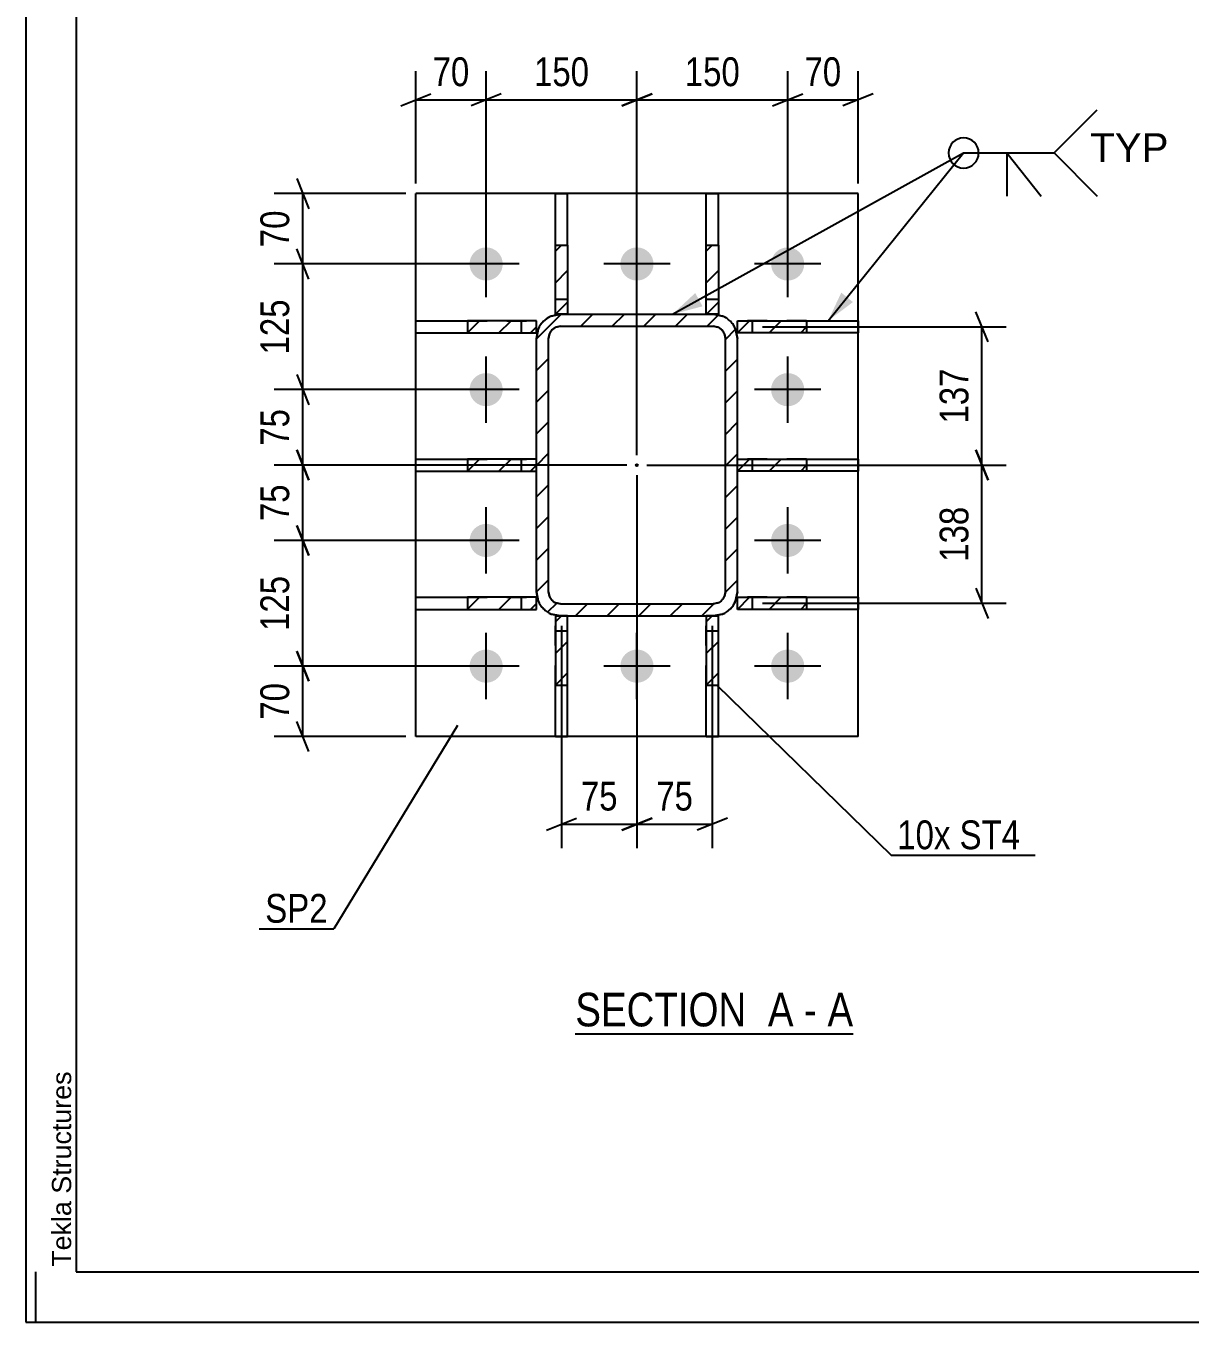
# Model space of a CAD drawing. Header units: millimetres. Extents: x -75 to 766, y -422 to 172.
# Drawn here: x -75.4 to 40.5, y -422.4 to -293.5 of the extents above; entities that cross this region are included whole.
import ezdxf

# ---------------------------------------------------------------- set-up
doc = ezdxf.new("R2010")
doc.units = ezdxf.units.MM
doc.linetypes.add('DXK_LINE_DOT2', pattern=[3.9198, 1.9599, -1.9599])
doc.linetypes.add('DXK_LINE_DOT3', pattern=[5.9187, 2.979, -0.9799, 0.9799, -0.9799])
doc.styles.add('Arial', font='ARIAL.TTF', dxfattribs={"height": 0.2})
doc.styles.add('Arial Narrow', font='ARIALN.TTF', dxfattribs={"height": 0.2})

# ---------------------------------------------------------------- blocks, each defined once
blk = doc.blocks.new('Unknown-386048478-15116')
at = {"color": 5, "linetype": 'Continuous'}
for p, q in [((-75.36, 171.6), (-75.36, -422.4)), ((-70.36, 166.6), (-70.36, -417.4)), ((-74.36, -422.4), (-74.36, -417.4)), ((-70.36, -417.4), (760.64, -417.4)), ((-75.36, -422.4), (765.64, -422.4))]:
    blk.add_line(p, q, dxfattribs=at)
at = {"color": 174, "linetype": 'Continuous', "style": 'Arial'}
blk.add_text('Tekla Structures', height=1.9102, rotation=90, dxfattribs=at).set_placement((-70.86, -416.9))
blk = doc.blocks.new('Unknown-386048478-14 - 32591')
at = {"color": 6, "linetype": 'Continuous'}
blk.add_line((-20.7, -393.74), (6.94, -393.74), dxfattribs=at)
at = {"color": 0, "linetype": 'Continuous'}
for points in [[(-2.59, -392.99), (-2.59, -389.49), (-20.7, -389.49), (-20.7, -392.99)], [(1.01, -392.99), (1.01, -389.49), (-1.54, -389.49), (-1.54, -392.99)], [(3.34, -392.99), (3.34, -389.49), (2.06, -389.49), (2.06, -392.99)], [(6.94, -392.99), (6.94, -389.49), (4.39, -389.49), (4.39, -392.99)]]:
    blk.add_wipeout(points, dxfattribs=at)
at = {"color": 7, "linetype": 'Continuous', "style": 'Arial Narrow'}
for s, p in [('SECTION ', (-20.7, -392.99)), ('A', (-1.54, -392.99)), ('A', (4.39, -392.99)), ('-', (2.06, -392.99))]:
    blk.add_text(s, height=3.34, dxfattribs=at).set_placement(p)
blk = doc.blocks.new('Part-386048478-32671 - 32591')
at = {"linetype": 'Continuous'}
h = blk.add_hatch(dxfattribs=at)
h.set_pattern_fill('', scale=0.7, style=0, pattern_type=0)
h.set_pattern_definition([(45, (-24.568, -349.7637), (-1.57154, 1.57154), [])])
h.paths.add_polyline_path([(-24.57, -324.56), (-24.57, -349.76), (-24.39, -350.68), (-23.87, -351.46), (-23.09, -351.98), (-22.17, -352.16), (-6.97, -352.16), (-6.05, -351.98), (-5.27, -351.46), (-4.75, -350.68), (-4.57, -349.76), (-4.57, -324.56), (-4.75, -323.65), (-5.27, -322.87), (-6.05, -322.35), (-6.97, -322.16), (-22.17, -322.16), (-23.09, -322.35), (-23.87, -322.87), (-24.39, -323.65)])
h.paths.add_polyline_path([(-23.02, -323.72), (-22.63, -323.46), (-22.17, -323.36), (-6.97, -323.36), (-6.51, -323.46), (-6.12, -323.72), (-5.86, -324.1), (-5.77, -324.56), (-5.77, -349.76), (-5.86, -350.22), (-6.12, -350.61), (-6.51, -350.87), (-6.97, -350.96), (-22.17, -350.96), (-22.63, -350.87), (-23.02, -350.61), (-23.28, -350.22), (-23.37, -349.76), (-23.37, -324.56), (-23.28, -324.1)])
blk.add_hatch(color=30, dxfattribs=at).paths.add_polyline_path([(-14.57, -337.26, -1), (-14.57, -337.06, -1)])
at = {"color": 7, "linetype": 'DXK_LINE_DOT2'}
for p, q in [((-23.09, -322.35), (-22.17, -322.16)), ((-22.17, -322.16), (-6.97, -322.16)), ((-6.97, -322.16), (-6.05, -322.35)), ((-22.17, -323.36), (-22.63, -323.46)), ((-22.17, -323.36), (-6.97, -323.36)), ((-6.51, -323.46), (-6.97, -323.36)), ((-24.57, -324.56), (-24.39, -323.65)), ((-24.57, -349.76), (-24.57, -324.56)), ((-23.28, -324.1), (-23.37, -324.56)), ((-23.37, -349.76), (-23.37, -324.56)), ((-5.77, -324.56), (-5.86, -324.1)), ((-5.77, -349.76), (-5.77, -324.56)), ((-4.75, -323.65), (-4.57, -324.56)), ((-4.57, -349.76), (-4.57, -324.56)), ((-24.39, -350.68), (-24.57, -349.76)), ((-23.37, -349.76), (-23.28, -350.22)), ((-5.86, -350.22), (-5.77, -349.76)), ((-4.57, -349.76), (-4.75, -350.68)), ((-22.63, -350.87), (-22.17, -350.96)), ((-22.17, -350.96), (-6.97, -350.96)), ((-6.97, -350.96), (-6.51, -350.87)), ((-22.17, -352.16), (-23.09, -351.98)), ((-22.17, -352.16), (-6.97, -352.16)), ((-6.05, -351.98), (-6.97, -352.16))]:
    blk.add_line(p, q, dxfattribs=at)
at = {"color": 2, "linetype": 'Continuous'}
for p, q in [((-22.17, -322.16), (-23.09, -322.35)), ((-22.17, -322.16), (-6.97, -322.16)), ((-6.05, -322.35), (-6.97, -322.16)), ((-22.63, -323.46), (-22.17, -323.36)), ((-22.17, -323.36), (-6.97, -323.36)), ((-6.97, -323.36), (-6.51, -323.46)), ((-24.39, -323.65), (-24.57, -324.56)), ((-24.57, -349.76), (-24.57, -324.56)), ((-23.37, -324.56), (-23.28, -324.1)), ((-23.37, -349.76), (-23.37, -324.56)), ((-5.86, -324.1), (-5.77, -324.56)), ((-5.77, -349.76), (-5.77, -324.56)), ((-4.57, -324.56), (-4.75, -323.65)), ((-4.57, -349.76), (-4.57, -324.56)), ((-24.57, -349.76), (-24.39, -350.68)), ((-23.28, -350.22), (-23.37, -349.76)), ((-5.77, -349.76), (-5.86, -350.22)), ((-4.75, -350.68), (-4.57, -349.76)), ((-22.17, -350.96), (-22.63, -350.87)), ((-22.17, -350.96), (-6.97, -350.96)), ((-6.51, -350.87), (-6.97, -350.96)), ((-23.09, -351.98), (-22.17, -352.16)), ((-22.17, -352.16), (-6.97, -352.16)), ((-6.97, -352.16), (-6.05, -351.98))]:
    blk.add_line(p, q, dxfattribs=at)
at = {"color": 7, "linetype": 'DXK_LINE_DOT3'}
blk.add_line((-14.57, -337.16), (-14.57, -337.16), dxfattribs=at)
at = {"color": 30, "linetype": 'DXK_LINE_DOT3'}
blk.add_line((-14.57, -337.16), (-14.57, -337.16), dxfattribs=at)
at = {"color": 30, "linetype": 'Continuous'}
blk.add_circle((-14.57, -337.16), 0.1, dxfattribs=at)
at = {"color": 7, "linetype": 'DXK_LINE_DOT2'}
for centre, radius, start, end in [((-22.17, -324.56), 2.4, 112.5, 157.5), ((-22.17, -324.56), 1.2, 112.5, 157.5), ((-6.97, -324.56), 1.2, 22.5, 67.5), ((-6.97, -324.56), 2.4, 22.5, 67.5), ((-22.17, -349.76), 1.2, 202.5, 247.5), ((-6.97, -349.76), 1.2, 292.5, 337.5), ((-22.17, -349.76), 2.4, 202.5, 247.5), ((-6.97, -349.76), 2.4, 292.5, 337.5)]:
    blk.add_arc(centre, radius, start, end, dxfattribs=at)
at = {"color": 2, "linetype": 'Continuous'}
for centre, radius, start, end in [((-22.17, -324.56), 2.4, 112.5, 157.5), ((-22.17, -324.56), 1.2, 112.5, 157.5), ((-6.97, -324.56), 1.2, 22.5, 67.5), ((-6.97, -324.56), 2.4, 22.5, 67.5), ((-22.17, -349.76), 1.2, 202.5, 247.5), ((-6.97, -349.76), 1.2, 292.5, 337.5), ((-22.17, -349.76), 2.4, 202.5, 247.5), ((-6.97, -349.76), 2.4, 292.5, 337.5)]:
    blk.add_arc(centre, radius, start, end, dxfattribs=at)
blk = doc.blocks.new('Part-386048478-32677 - 32591')
at = {"linetype": 'Continuous'}
h = blk.add_hatch(dxfattribs=at)
h.set_pattern_fill('', scale=0.7, style=0, pattern_type=0)
h.set_pattern_definition([(45, (-31.444, -337.7637), (-1.57154, 1.57154), [])])
h.paths.add_polyline_path([(-31.44, -336.56), (-31.44, -337.76), (-24.57, -337.76), (-24.57, -336.56)])
at = {"color": 2, "linetype": 'Continuous'}
for p, q in [((-36.57, -336.56), (-31.44, -336.56)), ((-36.57, -337.76), (-36.57, -336.56)), ((-36.57, -337.76), (-31.44, -337.76)), ((-24.57, -336.56), (-31.44, -336.56)), ((-31.44, -336.56), (-31.44, -337.76)), ((-31.44, -337.76), (-24.57, -337.76)), ((-24.57, -337.76), (-24.57, -336.56))]:
    blk.add_line(p, q, dxfattribs=at)
at = {"color": 7, "linetype": 'DXK_LINE_DOT2'}
for p, q in [((-31.44, -336.56), (-24.57, -336.56)), ((-31.44, -337.76), (-24.57, -337.76)), ((-26.07, -337.76), (-26.07, -336.56)), ((-24.57, -337.76), (-24.57, -336.56))]:
    blk.add_line(p, q, dxfattribs=at)
blk = doc.blocks.new('Part-386048478-32621 - 32591')
at = {"color": 2, "linetype": 'Continuous'}
for p, q in [((-36.57, -364.16), (-36.57, -310.16)), ((7.43, -310.16), (-36.57, -310.16)), ((7.43, -364.16), (7.43, -310.16)), ((7.43, -364.16), (-36.57, -364.16))]:
    blk.add_line(p, q, dxfattribs=at)
blk = doc.blocks.new('Part-386048478-32673 - 32591')
at = {"linetype": 'Continuous'}
h = blk.add_hatch(dxfattribs=at)
h.set_pattern_fill('', scale=0.7, style=0, pattern_type=0)
h.set_pattern_definition([(45, (-7.668, -359.0394), (-1.57154, 1.57154), [])])
h.paths.add_polyline_path([(-7.67, -352.16), (-7.67, -359.04), (-6.47, -359.04), (-6.47, -352.16)])
at = {"color": 7, "linetype": 'DXK_LINE_DOT2'}
for p, q in [((-7.67, -359.04), (-7.67, -352.16)), ((-6.47, -352.16), (-7.67, -352.16)), ((-6.47, -359.04), (-6.47, -352.16)), ((-7.67, -353.66), (-6.47, -353.66))]:
    blk.add_line(p, q, dxfattribs=at)
at = {"color": 2, "linetype": 'Continuous'}
for p, q in [((-7.67, -352.16), (-7.67, -359.04)), ((-7.67, -352.16), (-6.47, -352.16)), ((-6.47, -359.04), (-6.47, -352.16)), ((-7.67, -364.16), (-7.67, -359.04)), ((-7.67, -359.04), (-6.47, -359.04)), ((-6.47, -364.16), (-6.47, -359.04)), ((-7.67, -364.16), (-6.47, -364.16))]:
    blk.add_line(p, q, dxfattribs=at)
blk = doc.blocks.new('Part-386048478-32674 - 32591')
at = {"linetype": 'Continuous'}
h = blk.add_hatch(dxfattribs=at)
h.set_pattern_fill('', scale=0.7, style=0, pattern_type=0)
h.set_pattern_definition([(45, (-22.668, -359.0394), (-1.57154, 1.57154), [])])
h.paths.add_polyline_path([(-22.67, -352.16), (-22.67, -359.04), (-21.47, -359.04), (-21.47, -352.16)])
at = {"color": 7, "linetype": 'DXK_LINE_DOT2'}
for p, q in [((-22.67, -359.04), (-22.67, -352.16)), ((-21.47, -352.16), (-22.67, -352.16)), ((-21.47, -359.04), (-21.47, -352.16)), ((-22.67, -353.66), (-21.47, -353.66))]:
    blk.add_line(p, q, dxfattribs=at)
at = {"color": 2, "linetype": 'Continuous'}
for p, q in [((-22.67, -352.16), (-22.67, -359.04)), ((-22.67, -352.16), (-21.47, -352.16)), ((-21.47, -359.04), (-21.47, -352.16)), ((-22.67, -364.16), (-22.67, -359.04)), ((-22.67, -359.04), (-21.47, -359.04)), ((-21.47, -364.16), (-21.47, -359.04)), ((-22.67, -364.16), (-21.47, -364.16))]:
    blk.add_line(p, q, dxfattribs=at)
blk = doc.blocks.new('Part-386048478-32675 - 32591')
at = {"linetype": 'Continuous'}
h = blk.add_hatch(dxfattribs=at)
h.set_pattern_fill('', scale=0.7, style=0, pattern_type=0)
h.set_pattern_definition([(45, (-7.668, -322.1637), (-1.57154, 1.57154), [])])
h.paths.add_polyline_path([(-7.67, -315.29), (-7.67, -322.16), (-6.47, -322.16), (-6.47, -315.29)])
at = {"color": 2, "linetype": 'Continuous'}
for p, q in [((-7.67, -310.16), (-6.47, -310.16)), ((-7.67, -315.29), (-7.67, -310.16)), ((-6.47, -315.29), (-6.47, -310.16)), ((-7.67, -322.16), (-7.67, -315.29)), ((-7.67, -315.29), (-6.47, -315.29)), ((-6.47, -315.29), (-6.47, -322.16)), ((-6.47, -322.16), (-7.67, -322.16))]:
    blk.add_line(p, q, dxfattribs=at)
at = {"color": 7, "linetype": 'DXK_LINE_DOT2'}
for p, q in [((-7.67, -322.16), (-7.67, -315.29)), ((-6.47, -315.29), (-6.47, -322.16)), ((-7.67, -320.66), (-6.47, -320.66)), ((-6.47, -322.16), (-7.67, -322.16))]:
    blk.add_line(p, q, dxfattribs=at)
blk = doc.blocks.new('Part-386048478-32676 - 32591')
at = {"linetype": 'Continuous'}
h = blk.add_hatch(dxfattribs=at)
h.set_pattern_fill('', scale=0.7, style=0, pattern_type=0)
h.set_pattern_definition([(45, (-22.668, -322.1637), (-1.57154, 1.57154), [])])
h.paths.add_polyline_path([(-22.67, -315.29), (-22.67, -322.16), (-21.47, -322.16), (-21.47, -315.29)])
at = {"color": 2, "linetype": 'Continuous'}
for p, q in [((-22.67, -310.16), (-21.47, -310.16)), ((-22.67, -315.29), (-22.67, -310.16)), ((-21.47, -315.29), (-21.47, -310.16)), ((-22.67, -322.16), (-22.67, -315.29)), ((-22.67, -315.29), (-21.47, -315.29)), ((-21.47, -315.29), (-21.47, -322.16)), ((-21.47, -322.16), (-22.67, -322.16))]:
    blk.add_line(p, q, dxfattribs=at)
at = {"color": 7, "linetype": 'DXK_LINE_DOT2'}
for p, q in [((-22.67, -322.16), (-22.67, -315.29)), ((-21.47, -315.29), (-21.47, -322.16)), ((-22.67, -320.66), (-21.47, -320.66)), ((-21.47, -322.16), (-22.67, -322.16))]:
    blk.add_line(p, q, dxfattribs=at)
blk = doc.blocks.new('Part-386048478-32678 - 32591')
at = {"linetype": 'Continuous'}
h = blk.add_hatch(dxfattribs=at)
h.set_pattern_fill('', scale=0.7, style=0, pattern_type=0)
h.set_pattern_definition([(45, (-31.444, -324.0137), (-1.57154, 1.57154), [])])
h.paths.add_polyline_path([(-31.44, -322.81), (-31.44, -324.01), (-24.57, -324.01), (-24.57, -322.81)])
at = {"color": 2, "linetype": 'Continuous'}
for p, q in [((-36.57, -322.81), (-31.44, -322.81)), ((-36.57, -324.01), (-36.57, -322.81)), ((-24.57, -322.81), (-31.44, -322.81)), ((-31.44, -322.81), (-31.44, -324.01)), ((-24.57, -324.01), (-24.57, -322.81)), ((-36.57, -324.01), (-31.44, -324.01)), ((-31.44, -324.01), (-24.57, -324.01))]:
    blk.add_line(p, q, dxfattribs=at)
at = {"color": 7, "linetype": 'DXK_LINE_DOT2'}
for p, q in [((-31.44, -322.81), (-24.57, -322.81)), ((-26.07, -324.01), (-26.07, -322.81)), ((-24.57, -324.01), (-24.57, -322.81)), ((-31.44, -324.01), (-24.57, -324.01))]:
    blk.add_line(p, q, dxfattribs=at)
blk = doc.blocks.new('Part-386048478-32679 - 32591')
at = {"linetype": 'Continuous'}
h = blk.add_hatch(dxfattribs=at)
h.set_pattern_fill('', scale=0.7, style=0, pattern_type=0)
h.set_pattern_definition([(45, (-31.444, -351.5137), (-1.57154, 1.57154), [])])
h.paths.add_polyline_path([(-31.44, -350.31), (-31.44, -351.51), (-24.57, -351.51), (-24.57, -350.31)])
at = {"color": 2, "linetype": 'Continuous'}
for p, q in [((-36.57, -350.31), (-31.44, -350.31)), ((-36.57, -351.51), (-36.57, -350.31)), ((-24.57, -350.31), (-31.44, -350.31)), ((-31.44, -350.31), (-31.44, -351.51)), ((-24.57, -351.51), (-24.57, -350.31)), ((-36.57, -351.51), (-31.44, -351.51)), ((-31.44, -351.51), (-24.57, -351.51))]:
    blk.add_line(p, q, dxfattribs=at)
at = {"color": 7, "linetype": 'DXK_LINE_DOT2'}
for p, q in [((-31.44, -350.31), (-24.57, -350.31)), ((-26.07, -351.51), (-26.07, -350.31)), ((-24.57, -351.51), (-24.57, -350.31)), ((-31.44, -351.51), (-24.57, -351.51))]:
    blk.add_line(p, q, dxfattribs=at)
blk = doc.blocks.new('Part-386048478-32680 - 32591')
at = {"linetype": 'Continuous'}
h = blk.add_hatch(dxfattribs=at)
h.set_pattern_fill('', scale=0.7, style=0, pattern_type=0)
h.set_pattern_definition([(45, (-4.568, -337.7637), (-1.57154, 1.57154), [])])
h.paths.add_polyline_path([(-4.57, -336.56), (-4.57, -337.76), (2.31, -337.76), (2.31, -336.56)])
at = {"color": 7, "linetype": 'DXK_LINE_DOT2'}
for p, q in [((-4.57, -337.76), (-4.57, -336.56)), ((2.31, -336.56), (-4.57, -336.56)), ((2.31, -337.76), (-4.57, -337.76)), ((-3.07, -337.76), (-3.07, -336.56))]:
    blk.add_line(p, q, dxfattribs=at)
at = {"color": 2, "linetype": 'Continuous'}
for p, q in [((-4.57, -337.76), (-4.57, -336.56)), ((-4.57, -336.56), (2.31, -336.56)), ((2.31, -337.76), (-4.57, -337.76)), ((2.31, -336.56), (7.43, -336.56)), ((2.31, -336.56), (2.31, -337.76)), ((7.43, -337.76), (2.31, -337.76)), ((7.43, -336.56), (7.43, -337.76))]:
    blk.add_line(p, q, dxfattribs=at)
blk = doc.blocks.new('Part-386048478-32681 - 32591')
at = {"linetype": 'Continuous'}
h = blk.add_hatch(dxfattribs=at)
h.set_pattern_fill('', scale=0.7, style=0, pattern_type=0)
h.set_pattern_definition([(45, (-4.568, -324.0137), (-1.57154, 1.57154), [])])
h.paths.add_polyline_path([(-4.57, -322.81), (-4.57, -324.01), (2.31, -324.01), (2.31, -322.81)])
at = {"color": 7, "linetype": 'DXK_LINE_DOT2'}
for p, q in [((-4.57, -324.01), (-4.57, -322.81)), ((2.31, -322.81), (-4.57, -322.81)), ((-3.07, -324.01), (-3.07, -322.81)), ((2.31, -324.01), (-4.57, -324.01))]:
    blk.add_line(p, q, dxfattribs=at)
at = {"color": 2, "linetype": 'Continuous'}
for p, q in [((-4.57, -324.01), (-4.57, -322.81)), ((-4.57, -322.81), (2.31, -322.81)), ((2.31, -322.81), (7.43, -322.81)), ((2.31, -322.81), (2.31, -324.01)), ((7.43, -322.81), (7.43, -324.01)), ((2.31, -324.01), (-4.57, -324.01)), ((7.43, -324.01), (2.31, -324.01))]:
    blk.add_line(p, q, dxfattribs=at)
blk = doc.blocks.new('Part-386048478-32682 - 32591')
at = {"linetype": 'Continuous'}
h = blk.add_hatch(dxfattribs=at)
h.set_pattern_fill('', scale=0.7, style=0, pattern_type=0)
h.set_pattern_definition([(45, (-4.568, -351.5137), (-1.57154, 1.57154), [])])
h.paths.add_polyline_path([(-4.57, -350.31), (-4.57, -351.51), (2.31, -351.51), (2.31, -350.31)])
at = {"color": 7, "linetype": 'DXK_LINE_DOT2'}
for p, q in [((-4.57, -351.51), (-4.57, -350.31)), ((2.31, -350.31), (-4.57, -350.31)), ((-3.07, -351.51), (-3.07, -350.31)), ((2.31, -351.51), (-4.57, -351.51))]:
    blk.add_line(p, q, dxfattribs=at)
at = {"color": 2, "linetype": 'Continuous'}
for p, q in [((-4.57, -351.51), (-4.57, -350.31)), ((-4.57, -350.31), (2.31, -350.31)), ((2.31, -350.31), (7.43, -350.31)), ((2.31, -350.31), (2.31, -351.51)), ((7.43, -350.31), (7.43, -351.51)), ((2.31, -351.51), (-4.57, -351.51)), ((7.43, -351.51), (2.31, -351.51))]:
    blk.add_line(p, q, dxfattribs=at)
blk = doc.blocks.new('Bolt-386048478-32766 - 32591')
at = {"linetype": 'Continuous'}
for points in [[(-31.22, -317.16, -1), (-27.92, -317.16, -1)], [(-16.22, -317.16, -1), (-12.92, -317.16, -1)], [(-1.22, -317.16, -1), (2.08, -317.16, -1)], [(-31.22, -329.66, -1), (-27.92, -329.66, -1)], [(-1.22, -329.66, -1), (2.08, -329.66, -1)], [(-31.22, -344.66, -1), (-27.92, -344.66, -1)], [(-1.22, -344.66, -1), (2.08, -344.66, -1)], [(-31.22, -357.16, -1), (-27.92, -357.16, -1)], [(-16.22, -357.16, -1), (-12.92, -357.16, -1)], [(-1.22, -357.16, -1), (2.08, -357.16, -1)]]:
    blk.add_hatch(color=1, dxfattribs=at).paths.add_polyline_path(points)
at = {"color": 1, "linetype": 'Continuous'}
for p, q in [((-29.57, -320.46), (-29.57, -313.86)), ((-14.57, -320.46), (-14.57, -313.86)), ((0.43, -320.46), (0.43, -313.86)), ((-26.27, -317.16), (-32.87, -317.16)), ((-11.27, -317.16), (-17.87, -317.16)), ((3.73, -317.16), (-2.87, -317.16)), ((-29.57, -332.96), (-29.57, -326.36)), ((0.43, -332.96), (0.43, -326.36)), ((-26.27, -329.66), (-32.87, -329.66)), ((3.73, -329.66), (-2.87, -329.66)), ((-29.57, -347.96), (-29.57, -341.36)), ((0.43, -347.96), (0.43, -341.36)), ((-26.27, -344.66), (-32.87, -344.66)), ((3.73, -344.66), (-2.87, -344.66)), ((-29.57, -360.46), (-29.57, -353.86)), ((-14.57, -360.46), (-14.57, -353.86)), ((0.43, -360.46), (0.43, -353.86)), ((-26.27, -357.16), (-32.87, -357.16)), ((-11.27, -357.16), (-17.87, -357.16)), ((3.73, -357.16), (-2.87, -357.16))]:
    blk.add_line(p, q, dxfattribs=at)
blk = doc.blocks.new('StraightDimension-386048478-61295 - 32591')
at = {"color": 7, "linetype": 'Continuous'}
for p, q in [((-14.57, -336.16), (-14.57, -297.97)), ((0.43, -316.16), (0.43, -297.97)), ((-13.07, -300.22), (-16.07, -301.42)), ((-1.07, -301.42), (1.93, -300.22)), ((-14.57, -300.82), (0.43, -300.82))]:
    blk.add_line(p, q, dxfattribs=at)
at = {"color": 0}
blk.add_wipeout([(-3.73, -300.07), (-3.73, -295.87), (-10.41, -295.87), (-10.41, -300.07)], dxfattribs=at)
at = {"color": 3, "style": 'Arial Narrow'}
blk.add_text('150', height=2.863, dxfattribs=at).set_placement((-9.81, -299.47))
blk = doc.blocks.new('StraightDimension-386048478-60942 - 32591')
at = {"color": 7, "linetype": 'Continuous'}
for p, q in [((-14.57, -338.16), (-14.57, -375.27)), ((-7.07, -353.16), (-7.07, -375.27)), ((-16.07, -373.47), (-13.07, -372.27)), ((-5.57, -372.27), (-8.57, -373.47)), ((-14.57, -372.87), (-7.07, -372.87))]:
    blk.add_line(p, q, dxfattribs=at)
at = {"color": 0}
blk.add_wipeout([(-8.39, -372.12), (-8.39, -367.92), (-13.25, -367.92), (-13.25, -372.12)], dxfattribs=at)
at = {"color": 3, "style": 'Arial Narrow'}
blk.add_text('75', height=2.863, dxfattribs=at).set_placement((-12.65, -371.52))
blk = doc.blocks.new('StraightDimension-386048478-61010 - 32591')
at = {"color": 7, "linetype": 'Continuous'}
for p, q in [((-48.42, -335.66), (-47.22, -338.66)), ((-15.57, -337.16), (-50.67, -337.16)), ((-47.82, -344.66), (-47.82, -337.16)), ((-47.22, -346.16), (-48.42, -343.16)), ((-30.57, -344.66), (-50.67, -344.66))]:
    blk.add_line(p, q, dxfattribs=at)
at = {"color": 0}
blk.add_wipeout([(-48.57, -338.49), (-52.77, -338.49), (-52.77, -343.34), (-48.57, -343.34)], dxfattribs=at)
at = {"color": 3, "style": 'Arial Narrow'}
blk.add_text('75', height=2.863, rotation=90.0002, dxfattribs=at).set_placement((-49.17, -342.74))
blk = doc.blocks.new('StraightDimension-386048478-61294 - 32591')
at = {"color": 7, "linetype": 'Continuous'}
for p, q in [((0.43, -316.16), (0.43, -297.97)), ((7.43, -309.16), (7.43, -297.97)), ((-1.07, -301.42), (1.93, -300.22)), ((8.93, -300.22), (5.93, -301.42)), ((0.43, -300.82), (7.43, -300.82))]:
    blk.add_line(p, q, dxfattribs=at)
at = {"color": 0}
blk.add_wipeout([(6.36, -300.07), (6.36, -295.87), (1.5, -295.87), (1.5, -300.07)], dxfattribs=at)
at = {"color": 3, "style": 'Arial Narrow'}
blk.add_text('70', height=2.863, dxfattribs=at).set_placement((2.1, -299.47))
blk = doc.blocks.new('StraightDimension-386048478-61007 - 32591')
at = {"color": 7, "linetype": 'Continuous'}
for p, q in [((-48.42, -308.66), (-47.22, -311.66)), ((-37.57, -310.16), (-50.67, -310.16)), ((-47.82, -317.16), (-47.82, -310.16)), ((-47.22, -318.66), (-48.42, -315.66)), ((-30.57, -317.16), (-50.67, -317.16))]:
    blk.add_line(p, q, dxfattribs=at)
at = {"color": 0}
blk.add_wipeout([(-48.57, -311.24), (-52.77, -311.24), (-52.77, -316.09), (-48.57, -316.09)], dxfattribs=at)
at = {"color": 3, "style": 'Arial Narrow'}
blk.add_text('70', height=2.863, rotation=90.0002, dxfattribs=at).set_placement((-49.17, -315.49))
blk = doc.blocks.new('StraightDimension-386048478-60943 - 32591')
at = {"color": 7, "linetype": 'Continuous'}
for p, q in [((-14.57, -338.16), (-14.57, -375.27)), ((-22.07, -353.16), (-22.07, -375.27)), ((-23.57, -373.47), (-20.57, -372.27)), ((-13.07, -372.27), (-16.07, -373.47)), ((-22.07, -372.87), (-14.57, -372.87))]:
    blk.add_line(p, q, dxfattribs=at)
at = {"color": 0}
blk.add_wipeout([(-15.89, -372.12), (-15.89, -367.92), (-20.75, -367.92), (-20.75, -372.12)], dxfattribs=at)
at = {"color": 3, "style": 'Arial Narrow'}
blk.add_text('75', height=2.863, dxfattribs=at).set_placement((-20.15, -371.52))
blk = doc.blocks.new('StraightDimension-386048478-61008 - 32591')
at = {"color": 7, "linetype": 'Continuous'}
for p, q in [((-47.22, -318.66), (-48.42, -315.66)), ((-30.57, -317.16), (-50.67, -317.16)), ((-47.82, -329.66), (-47.82, -317.16)), ((-48.42, -328.16), (-47.22, -331.16)), ((-30.57, -329.66), (-50.67, -329.66))]:
    blk.add_line(p, q, dxfattribs=at)
at = {"color": 0}
blk.add_wipeout([(-48.57, -320.07), (-52.77, -320.07), (-52.77, -326.76), (-48.57, -326.76)], dxfattribs=at)
at = {"color": 3, "style": 'Arial Narrow'}
blk.add_text('125', height=2.863, rotation=90.0002, dxfattribs=at).set_placement((-49.17, -326.16))
blk = doc.blocks.new('StraightDimension-386048478-61009 - 32591')
at = {"color": 7, "linetype": 'Continuous'}
for p, q in [((-48.42, -328.16), (-47.22, -331.16)), ((-30.57, -329.66), (-50.67, -329.66)), ((-47.82, -337.16), (-47.82, -329.66)), ((-47.22, -338.66), (-48.42, -335.66)), ((-15.57, -337.16), (-50.67, -337.16))]:
    blk.add_line(p, q, dxfattribs=at)
at = {"color": 0}
blk.add_wipeout([(-48.57, -330.99), (-52.77, -330.99), (-52.77, -335.84), (-48.57, -335.84)], dxfattribs=at)
at = {"color": 3, "style": 'Arial Narrow'}
blk.add_text('75', height=2.863, rotation=90.0002, dxfattribs=at).set_placement((-49.17, -335.24))
blk = doc.blocks.new('StraightDimension-386048478-61011 - 32591')
at = {"color": 7, "linetype": 'Continuous'}
for p, q in [((-48.42, -343.16), (-47.22, -346.16)), ((-30.57, -344.66), (-50.67, -344.66)), ((-47.82, -357.16), (-47.82, -344.66)), ((-47.22, -358.66), (-48.42, -355.66)), ((-30.57, -357.16), (-50.67, -357.16))]:
    blk.add_line(p, q, dxfattribs=at)
at = {"color": 0}
blk.add_wipeout([(-48.57, -347.57), (-52.77, -347.57), (-52.77, -354.26), (-48.57, -354.26)], dxfattribs=at)
at = {"color": 3, "style": 'Arial Narrow'}
blk.add_text('125', height=2.863, rotation=90.0002, dxfattribs=at).set_placement((-49.17, -353.66))
blk = doc.blocks.new('StraightDimension-386048478-61012 - 32591')
at = {"color": 7, "linetype": 'Continuous'}
for p, q in [((-48.42, -355.66), (-47.22, -358.66)), ((-30.57, -357.16), (-50.67, -357.16)), ((-47.82, -364.16), (-47.82, -357.16)), ((-47.22, -365.66), (-48.42, -362.66)), ((-37.57, -364.16), (-50.67, -364.16))]:
    blk.add_line(p, q, dxfattribs=at)
at = {"color": 0}
blk.add_wipeout([(-48.57, -358.24), (-52.77, -358.24), (-52.77, -363.09), (-48.57, -363.09)], dxfattribs=at)
at = {"color": 3, "style": 'Arial Narrow'}
blk.add_text('70', height=2.863, rotation=90.0002, dxfattribs=at).set_placement((-49.17, -362.49))
blk = doc.blocks.new('StraightDimension-386048478-61226 - 32591')
at = {"color": 7, "linetype": 'Continuous'}
for p, q in [((20.36, -324.91), (19.16, -321.91)), ((-2.07, -323.41), (22.16, -323.41)), ((19.76, -337.16), (19.76, -323.41)), ((19.16, -335.66), (20.36, -338.66)), ((-13.57, -337.16), (22.16, -337.16))]:
    blk.add_line(p, q, dxfattribs=at)
at = {"color": 0}
blk.add_wipeout([(19.01, -326.95), (14.81, -326.95), (14.81, -333.63), (19.01, -333.63)], dxfattribs=at)
at = {"color": 3, "style": 'Arial Narrow'}
blk.add_text('137', height=2.863, rotation=90.0002, dxfattribs=at).set_placement((18.41, -333.03))
blk = doc.blocks.new('StraightDimension-386048478-61227 - 32591')
at = {"color": 7, "linetype": 'Continuous'}
for p, q in [((20.36, -338.66), (19.16, -335.66)), ((-13.57, -337.16), (22.16, -337.16)), ((19.76, -350.91), (19.76, -337.16)), ((19.16, -349.41), (20.36, -352.41)), ((-2.07, -350.91), (22.16, -350.91))]:
    blk.add_line(p, q, dxfattribs=at)
at = {"color": 0}
blk.add_wipeout([(19.01, -340.7), (14.81, -340.7), (14.81, -347.38), (19.01, -347.38)], dxfattribs=at)
at = {"color": 3, "style": 'Arial Narrow'}
blk.add_text('138', height=2.863, rotation=90.0002, dxfattribs=at).set_placement((18.41, -346.78))
blk = doc.blocks.new('StraightDimension-386048478-61296 - 32591')
at = {"color": 7, "linetype": 'Continuous'}
for p, q in [((-29.57, -316.16), (-29.57, -297.97)), ((-14.57, -336.16), (-14.57, -297.97)), ((-28.07, -300.22), (-31.07, -301.42)), ((-16.07, -301.42), (-13.07, -300.22)), ((-29.57, -300.82), (-14.57, -300.82))]:
    blk.add_line(p, q, dxfattribs=at)
at = {"color": 0}
blk.add_wipeout([(-18.73, -300.07), (-18.73, -295.87), (-25.41, -295.87), (-25.41, -300.07)], dxfattribs=at)
at = {"color": 3, "style": 'Arial Narrow'}
blk.add_text('150', height=2.863, dxfattribs=at).set_placement((-24.81, -299.47))
blk = doc.blocks.new('StraightDimension-386048478-61297 - 32591')
at = {"color": 7, "linetype": 'Continuous'}
for p, q in [((-36.57, -309.16), (-36.57, -297.97)), ((-29.57, -316.16), (-29.57, -297.97)), ((-38.07, -301.42), (-35.07, -300.22)), ((-28.07, -300.22), (-31.07, -301.42)), ((-36.57, -300.82), (-29.57, -300.82))]:
    blk.add_line(p, q, dxfattribs=at)
at = {"color": 0}
blk.add_wipeout([(-30.64, -300.07), (-30.64, -295.87), (-35.5, -295.87), (-35.5, -300.07)], dxfattribs=at)
at = {"color": 3, "style": 'Arial Narrow'}
blk.add_text('70', height=2.863, dxfattribs=at).set_placement((-34.9, -299.47))
blk = doc.blocks.new('Mark-386048478-33699 - 32591')
at = {"color": 0}
blk.add_wipeout([(-45.34, -382.68), (-45.34, -379.68), (-51.55, -379.68), (-51.55, -382.68)], dxfattribs=at)
blk.add_wipeout([(-45.34, -382.68), (-45.34, -379.68), (-51.55, -379.68), (-51.55, -382.68)], dxfattribs=at)
at = {"color": 30, "linetype": 'Continuous'}
for p in [(-32.41, -363.07), (-52.15, -383.28)]:
    blk.add_line(p, (-44.74, -383.28), dxfattribs=at)
at = {"color": 3, "style": 'Arial Narrow'}
blk.add_text('SP2', height=2.863, dxfattribs=at).set_placement((-51.55, -382.68))
blk = doc.blocks.new('MarkSet-386048478-33822 - 32591')
at = {"color": 0}
for points in [[(16.63, -375.37), (16.63, -372.37), (11.33, -372.37), (11.33, -375.37)], [(23.56, -375.37), (23.56, -372.37), (17.53, -372.37), (17.53, -375.37)]]:
    blk.add_wipeout(points, dxfattribs=at)
for points in [[(16.63, -375.37), (16.63, -372.37), (11.33, -372.37), (11.33, -375.37)], [(23.56, -375.37), (23.56, -372.37), (17.53, -372.37), (17.53, -375.37)]]:
    blk.add_wipeout(points, dxfattribs=at)
at = {"color": 30, "linetype": 'Continuous'}
for p, q in [((-6.63, -359.04), (10.73, -375.97)), ((10.73, -375.97), (25.06, -375.97))]:
    blk.add_line(p, q, dxfattribs=at)
at = {"color": 3, "style": 'Arial Narrow'}
for s, p in [('10x', (11.33, -375.37)), ('ST4', (17.53, -375.37))]:
    blk.add_text(s, height=2.863, dxfattribs=at).set_placement(p)
blk = doc.blocks.new('WeldMark-386048478-51338 - 32591')
at = {"linetype": 'Continuous'}
for points in [[(-8.04, -321.37), (-11.03, -322.16), (-8.77, -320.05)], [(6.92, -320.95), (4.45, -322.81), (5.76, -320.01)]]:
    blk.add_hatch(color=30, dxfattribs=at).paths.add_polyline_path(points)
at = {"color": 30, "linetype": 'Continuous'}
for p, q in [((-11.03, -322.16), (17.93, -306.12)), ((4.45, -322.81), (17.93, -306.12)), ((17.93, -306.12), (26.93, -306.12))]:
    blk.add_line(p, q, dxfattribs=at)
at = {"color": 3, "linetype": 'Continuous'}
for q in [(25.65, -310.41), (22.22, -310.41)]:
    blk.add_line((22.22, -306.12), q, dxfattribs=at)
for start, end in [(90, 270), (270, 90)]:
    blk.add_arc((17.93, -306.12), 1.5, start, end, dxfattribs=at)
at = {"color": 0, "linetype": 'Continuous'}
blk.add_wipeout([(38.31, -307.02), (38.31, -304.02), (30.53, -304.02), (30.53, -307.02)], dxfattribs=at)
blk.add_wipeout([(38.31, -307.02), (38.31, -304.02), (30.53, -304.02), (30.53, -307.02)], dxfattribs=at)
at = {"color": 3, "linetype": 'Continuous'}
for q in [(31.22, -301.84), (31.22, -310.41)]:
    blk.add_line((26.93, -306.12), q, dxfattribs=at)
at = {"color": 3, "linetype": 'Continuous', "style": 'Arial'}
blk.add_text('TYP', height=2.865, dxfattribs=at).set_placement((30.53, -307.02))

msp = doc.modelspace()

# ---------------------------------------------------------------- block references
for name in ['Unknown-386048478-15116', 'Part-386048478-32621 - 32591', 'Part-386048478-32676 - 32591', 'Part-386048478-32675 - 32591', 'Bolt-386048478-32766 - 32591', 'Part-386048478-32671 - 32591', 'Part-386048478-32678 - 32591', 'Part-386048478-32681 - 32591', 'Part-386048478-32677 - 32591', 'Part-386048478-32680 - 32591', 'Part-386048478-32679 - 32591', 'Part-386048478-32682 - 32591', 'Part-386048478-32674 - 32591', 'Part-386048478-32673 - 32591']:
    msp.add_blockref(name, (0, 0))

# ---------------------------------------------------------------- next in the draw order: block references
for name in ['StraightDimension-386048478-61295 - 32591', 'StraightDimension-386048478-61007 - 32591', 'StraightDimension-386048478-60942 - 32591', 'Unknown-386048478-14 - 32591']:
    msp.add_blockref(name, (0, 0))

# ---------------------------------------------------------------- next in the draw order: block references
for name in ['StraightDimension-386048478-61294 - 32591', 'StraightDimension-386048478-61008 - 32591', 'StraightDimension-386048478-61010 - 32591', 'MarkSet-386048478-33822 - 32591']:
    msp.add_blockref(name, (0, 0))

# ---------------------------------------------------------------- next in the draw order: block references
for name in ['StraightDimension-386048478-60943 - 32591', 'StraightDimension-386048478-61011 - 32591']:
    msp.add_blockref(name, (0, 0))

# ---------------------------------------------------------------- next in the draw order: block references
for name in ['StraightDimension-386048478-61226 - 32591', 'StraightDimension-386048478-61009 - 32591', 'StraightDimension-386048478-61012 - 32591']:
    msp.add_blockref(name, (0, 0))

# ---------------------------------------------------------------- next in the draw order: block references
for name in ['WeldMark-386048478-51338 - 32591', 'StraightDimension-386048478-61227 - 32591', 'Mark-386048478-33699 - 32591']:
    msp.add_blockref(name, (0, 0))

# ---------------------------------------------------------------- next in the draw order: block references
msp.add_blockref('StraightDimension-386048478-61296 - 32591', (0, 0))

# ---------------------------------------------------------------- next in the draw order: block references
msp.add_blockref('StraightDimension-386048478-61297 - 32591', (0, 0))

doc.saveas('drawing.dxf')
